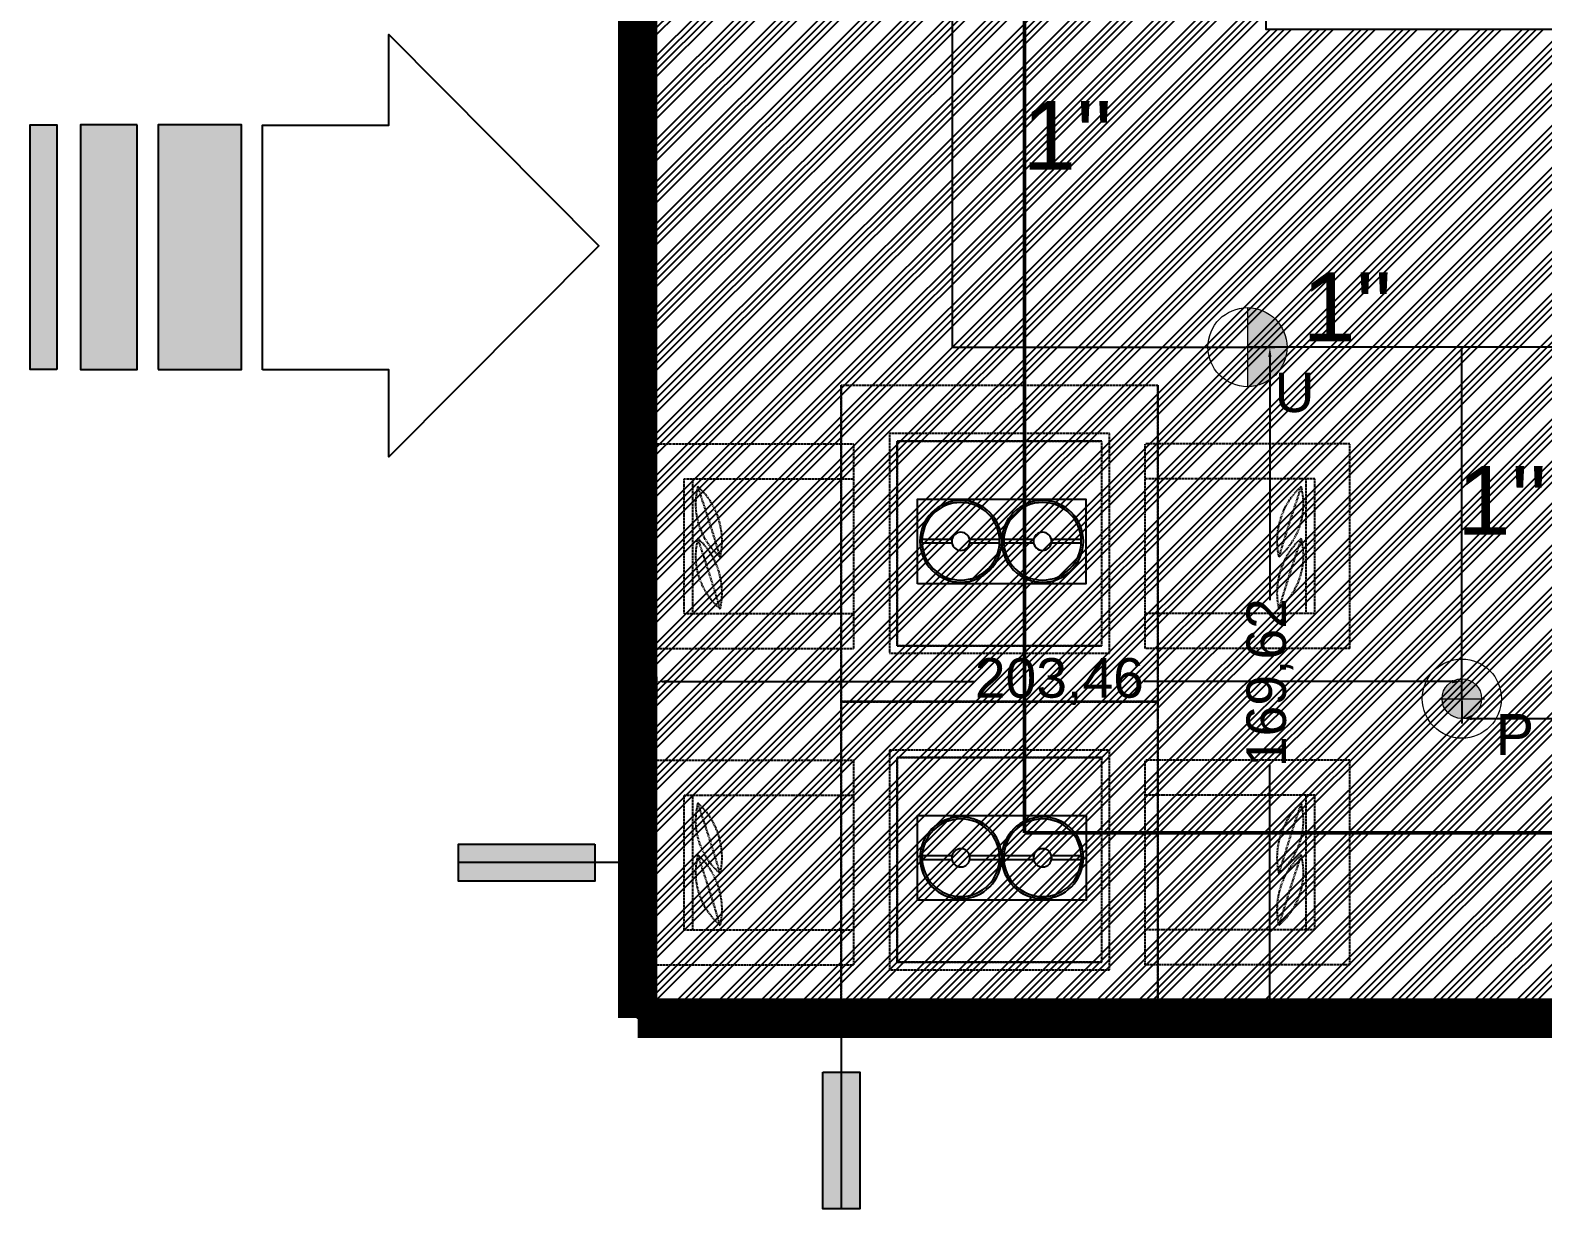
# Model space of a CAD drawing. Extents: x -2975 to 7327, y -1166 to 1029.
# Drawn here: x -237.3 to 145, y -1166 to -868.1 of the extents above; entities that cross this region are included whole.
import ezdxf

# ---------------------------------------------------------------- set-up
doc = ezdxf.new("R2010")
doc.units = 0
doc.header["$PDMODE"] = 34
doc.linetypes.add('XR-Mince$0$Anchor Stor (Ground Floor Plan ) Xref$2$Retail Building ( Ground Floor ) Xref$0$HIDDEN', pattern=[0.375, 0.25, -0.125])
doc.linetypes.add('XR-Mince$0$LOWER LEVEL GROUND FLOOR$0$DASHDOT', pattern=[25.399999999999995, 12.7, -6.349999999999998, 0, -6.349999999999998])
doc.layers.add('13032-XFF-L02$0$F-SPRN-STAN', color=245, linetype='Continuous', lineweight=50)
doc.layers.add('E-L-TEXT', color=7, linetype='Continuous', lineweight=13)
for name, color, linetype in [('E-TEXT-LIGHTING', 7, 'Continuous'), ('fire fighting', 1, 'Continuous'), ('M-FIRE FIGHTING-1.5 INCH', 1, 'Continuous'), ('M-FIRE FIGHTING-2 INCH', 1, 'Continuous'), ('XR-Mince$0$ceiling', 149, 'Continuous'), ('XR-Mince$0$Flecha', 8, 'Continuous'), ('XR-Mince$0$fur dashed', 15, 'XR-Mince$0$Anchor Stor (Ground Floor Plan ) Xref$2$Retail Building ( Ground Floor ) Xref$0$HIDDEN'), ('XR-Mince$0$lease line', 8, 'Continuous'), ('XR-Mince$0$lighting unit', 4, 'Continuous'), ('XR-Mince$0$power', 6, 'Continuous'), ('XR-Mince$0$Sombra', 8, 'Continuous')]:
    doc.layers.add(name, color=color, linetype=linetype)
doc.styles.get("Standard").update_dxf_attribs({"font": 'arial.ttf'})
doc.dimstyles.new('ISO-25', dxfattribs={"dimtxt": 10, "dimasz": 2.5, "dimexe": 1.25, "dimexo": 0.625, "dimtad": 0, "dimtxsty": 'Standard', "dimcen": 2.5, "dimadec": 0, "dimazin": 0, "dimtfac": 1, "dimtix": 1, "dimtmove": 0, "dimatfit": 3, "dimfxl": 1, "dimarcsym": 0})

# ---------------------------------------------------------------- blocks, each defined once
blk = doc.blocks.new('XR-Mince$0$fur')
at = {"layer": 'XR-Mince$0$fur dashed'}
for p, q in [((-13602.04645932569, -22049.20768528823), (-13522.04645932651, -22049.19730264602)), ((-13534.28174797351, -22061.43259946544, -0.000426472419301687), (-13589.81116571753, -22061.43259946544, -0.000426472419301687)), ((-13589.81116571753, -22061.43259946544, -0.000426472419301687), (-13589.81116571753, -22116.96201078689, -0.000426472419301687)), ((-13536.16410091472, -22063.31495240664, -0.000426472419301687), (-13587.92881277639, -22063.31495240664, -0.000426472419301687)), ((-13587.92881277639, -22063.31495240664, -0.000426472419301687), (-13587.92881277639, -22115.07965784574, -0.000426472419301687)), ((-13536.16410091472, -22115.07965784574, -0.000426472419301687), (-13536.16410091472, -22063.31495240664, -0.000426472419301687)), ((-13534.28174797351, -22116.96201078689, -0.000426472419301687), (-13534.28174797351, -22061.43259946544, -0.000426472419301687)), ((-13589.81116571753, -22116.96201078689, -0.000426472419301687), (-13534.28174797351, -22116.96201078689, -0.000426472419301687)), ((-13587.92881277639, -22115.07965784574, -0.000426472419301687), (-13536.16410091472, -22115.07965784574, -0.000426472419301687)), ((-13602.0464543625, -22129.20768528818), (-13522.04645436326, -22129.19730264596)), ((-13534.28174301032, -22141.43259946544, -0.0004264724457631344), (-13589.81116075434, -22141.43259946544, -0.0004264724457631344)), ((-13589.81116075434, -22141.43259946544, -0.0004264724457631344), (-13589.81116075434, -22196.96201078689, -0.0004264724457631344)), ((-13536.16409595152, -22143.31495240658, -0.0004264724457631344), (-13587.9288078132, -22143.31495240658, -0.0004264724457631344)), ((-13587.9288078132, -22143.31495240658, -0.0004264724457631344), (-13587.9288078132, -22195.07965784568, -0.0004264724457631344)), ((-13536.16409595152, -22195.07965784568, -0.0004264724457631344), (-13536.16409595152, -22143.31495240658, -0.0004264724457631344)), ((-13534.28174301032, -22196.96201078689, -0.0004264724457631344), (-13534.28174301032, -22141.43259946544, -0.0004264724457631344)), ((-13589.81116075434, -22196.96201078689, -0.0004264724457631344), (-13534.28174301032, -22196.96201078689, -0.0004264724457631344)), ((-13587.9288078132, -22195.07965784568, -0.0004264724457631344), (-13536.16409595152, -22195.07965784568, -0.0004264724457631344))]:
    blk.add_line(p, q, dxfattribs=at)
at = {"layer": 'XR-Mince$0$fur dashed', "extrusion": (4.014999984143073e-13, -6.4740819031e-06, 0.9999999999790432)}
for p, q in [((-13602.0464543646, -22129.1973076063, -0.000426472419301687), (-13602.04645932633, -22049.19730760776, 5.5329608398191e-08)), ((-13602.04645932633, -22049.19730760776, 5.5329608398191e-08), (-13602.0464543646, -22129.1973076063, -0.000426472419301687)), ((-13602.0464543646, -22129.1973076063, -0.000426472419301687), (-13602.04645932633, -22049.19730760776, 5.5329608398191e-08)), ((-13602.0464543646, -22129.1973076063, -0.000426472419301687), (-13602.04645932633, -22049.19730760776, 5.5329608398191e-08)), ((-13602.04645932633, -22049.19730760776, 5.5329608398191e-08), (-13602.0464543646, -22129.1973076063, -0.000426472419301687)), ((-13602.0464543646, -22129.1973076063, -0.000426472419301687), (-13602.04645932633, -22049.19730760776, 5.5329608398191e-08)), ((-13602.04645932581, -22049.20585393296), (-13602.04645436396, -22129.20585393151, -0.000426527748911757)), ((-13602.04645932581, -22049.20585393296), (-13602.04645436407, -22129.20585393151, -0.000426527748911757)), ((-13602.04645436407, -22129.20585393151, -0.000426527748911757), (-13602.04645932581, -22049.20585393296)), ((-13602.04645932581, -22049.20585393296), (-13602.04645436396, -22129.20585393151, -0.000426527748911757)), ((-13602.04645932581, -22049.20585393296), (-13602.04645436407, -22129.20585393151, -0.000426527748911757)), ((-13602.04645436407, -22129.20585393151, -0.000426527748911757), (-13602.04645932581, -22049.20585393296)), ((-13522.04645932651, -22049.19730264602, 5.5329608398191e-08), (-13522.04645436471, -22129.19730264457, -0.000426472419301687)), ((-13522.04645436471, -22129.19730264457, -0.000426472419301687), (-13522.04645932651, -22049.19730264602, 5.5329608398191e-08)), ((-13522.04645932651, -22049.19730264602, 5.5329608398191e-08), (-13522.04645436471, -22129.19730264457, -0.000426472419301687)), ((-13522.04645436471, -22129.19730264457, -0.000426472419301687), (-13522.04645932651, -22049.19730264602, 5.5329608398191e-08)), ((-13522.04645932593, -22049.20584897123), (-13522.04645436413, -22129.20584896977, -0.000426527748911757)), ((-13522.04645932593, -22049.20584897123), (-13522.04645436419, -22129.20584896977, -0.000426527748911757)), ((-13522.04645436419, -22129.20584896977, -0.000426527748911757), (-13522.04645932593, -22049.20584897123)), ((-13522.04645932593, -22049.20584897123), (-13522.04645436413, -22129.20584896977, -0.000426527748911757)), ((-13522.04645932593, -22049.20584897123), (-13522.04645436419, -22129.20584896977, -0.000426527748911757)), ((-13522.04645436419, -22129.20584896977, -0.000426527748911757), (-13522.04645932593, -22049.20584897123)), ((-13587.92881277639, -22063.31495240664, 5.5329608398191e-08), (-13536.16410412528, -22063.31494919602, 5.5329608398191e-08)), ((-13587.92881277639, -22063.31495240664, 5.5329608398191e-08), (-13536.16410412528, -22063.31494919602, 5.5329608398191e-08)), ((-13587.92880956583, -22115.07966105624, -0.0003512125879827728), (-13587.92881277639, -22063.31495240664, -7.522402980897466e-05)), ((-13587.92880956583, -22115.07966105624, -0.0003512125879827728), (-13587.92881277639, -22063.31495240664, -7.522402980897466e-05)), ((-13536.16410091472, -22115.07965784574, -0.0003512125879827728), (-13536.16410412528, -22063.31494919602, -7.522402980897466e-05)), ((-13536.16410091472, -22115.07965784574, -0.0003512125879827728), (-13536.16410412528, -22063.31494919602, -7.522402980897466e-05)), ((-13536.16410091472, -22115.07965784574, -0.000426472419301687), (-13587.92880956583, -22115.07966105624, -0.000426472419301687)), ((-13536.16410091472, -22115.07965784574, -0.000426472419301687), (-13587.92880956583, -22115.07966105624, -0.000426472419301687)), ((-13522.04645436465, -22129.19730264457, -0.000426472419301687), (-13602.0464543646, -22129.1973076063, -0.000426472419301687)), ((-13522.04645436465, -22129.19730264457, -0.000426472419301687), (-13602.0464543646, -22129.1973076063, -0.000426472419301687)), ((-13602.0464494014, -22209.19730760619, -0.0004264724457631344), (-13602.04645436314, -22129.1973076077, 5.5303146950683e-08)), ((-13602.04645436314, -22129.1973076077, 5.5303146950683e-08), (-13602.0464494014, -22209.19730760619, -0.0004264724457631344)), ((-13602.0464494014, -22209.19730760619, -0.0004264724457631344), (-13602.04645436314, -22129.1973076077, 5.5303146950683e-08)), ((-13602.0464494014, -22209.19730760619, -0.0004264724457631344), (-13602.04645436314, -22129.1973076077, 5.5303146950683e-08)), ((-13602.04645436314, -22129.1973076077, 5.5303146950683e-08), (-13602.0464494014, -22209.19730760619, -0.0004264724457631344)), ((-13602.0464494014, -22209.19730760619, -0.0004264724457631344), (-13602.04645436314, -22129.1973076077, 5.5303146950683e-08)), ((-13602.04645436262, -22129.20585393296), (-13602.04644940076, -22209.20585393145, -0.0004265277753732044)), ((-13602.04645436262, -22129.20585393296), (-13602.04644940088, -22209.20585393139, -0.0004265277753732044)), ((-13602.04644940088, -22209.20585393139, -0.0004265277753732044), (-13602.04645436262, -22129.20585393296)), ((-13602.04645436262, -22129.20585393296), (-13602.04644940076, -22209.20585393145, -0.0004265277753732044)), ((-13602.04645436262, -22129.20585393296), (-13602.04644940088, -22209.20585393139, -0.0004265277753732044)), ((-13602.04644940088, -22209.20585393139, -0.0004265277753732044), (-13602.04645436262, -22129.20585393296)), ((-13522.04645436326, -22129.19730264596, 5.5303146950683e-08), (-13522.04644940158, -22209.19730264451, -0.0004264724457631344)), ((-13522.04644940158, -22209.19730264451, -0.0004264724457631344), (-13522.04645436326, -22129.19730264596, 5.5303146950683e-08)), ((-13522.04645436326, -22129.19730264596, 5.5303146950683e-08), (-13522.04644940158, -22209.19730264451, -0.0004264724457631344)), ((-13522.04644940158, -22209.19730264451, -0.0004264724457631344), (-13522.04645436326, -22129.19730264596, 5.5303146950683e-08)), ((-13522.04645436273, -22129.20584897117), (-13522.04644940094, -22209.20584896971, -0.0004265277753732044)), ((-13522.04645436273, -22129.20584897117), (-13522.046449401, -22209.20584896971, -0.0004265277753732044)), ((-13522.046449401, -22209.20584896971, -0.0004265277753732044), (-13522.04645436273, -22129.20584897117)), ((-13522.04645436273, -22129.20584897117), (-13522.04644940094, -22209.20584896971, -0.0004265277753732044)), ((-13522.04645436273, -22129.20584897117), (-13522.046449401, -22209.20584896971, -0.0004265277753732044)), ((-13522.046449401, -22209.20584896971, -0.0004265277753732044), (-13522.04645436273, -22129.20584897117)), ((-13587.9288078132, -22143.31495240658, 5.5303146950683e-08), (-13536.16409916208, -22143.31494919602, 5.5303146950683e-08)), ((-13587.9288078132, -22143.31495240658, 5.5303146950683e-08), (-13536.16409916208, -22143.31494919602, 5.5303146950683e-08)), ((-13587.92880460264, -22195.07966105624, -0.0003512126144442202), (-13587.9288078132, -22143.31495240658, -7.522405627042206e-05)), ((-13587.92880460264, -22195.07966105624, -0.0003512126144442202), (-13587.9288078132, -22143.31495240658, -7.522405627042206e-05)), ((-13536.16409595152, -22195.07965784568, -0.0003512126144442202), (-13536.16409916208, -22143.31494919602, -7.522405627042206e-05)), ((-13536.16409595152, -22195.07965784568, -0.0003512126144442202), (-13536.16409916208, -22143.31494919602, -7.522405627042206e-05)), ((-13536.16409595152, -22195.07965784568, -0.0004264724457631344), (-13587.92880460264, -22195.07966105624, -0.0004264724457631344)), ((-13536.16409595152, -22195.07965784568, -0.0004264724457631344), (-13587.92880460264, -22195.07966105624, -0.0004264724457631344)), ((-13522.04644940146, -22209.19730264445, -0.0004264724457631344), (-13602.0464494014, -22209.19730760619, -0.0004264724457631344)), ((-13522.04644940146, -22209.19730264445, -0.0004264724457631344), (-13602.0464494014, -22209.19730760619, -0.0004264724457631344))]:
    blk.add_line(p, q, dxfattribs=at)
at = {"layer": 'XR-Mince$0$fur dashed', "extrusion": (6.4740819031e-06, -1.585692736009844e-21, 0.9999999999790432)}
for p, q in [((-13602.04645932575, -22129.20585393285), (-13602.04645932581, -22049.20585393296)), ((-13602.04645932575, -22129.20585393285), (-13602.04645932581, -22049.20585393296)), ((-13522.04645932732, -22049.2058539329, -0.000426527748911757), (-13522.04645932732, -22129.2058539329, -0.000426527748911757)), ((-13522.04645932732, -22049.2058539329, -0.000426527748911757), (-13522.04645932732, -22129.2058539329, -0.000426527748911757)), ((-13525.24409458442, -22115.76209404374, -0.0004381964058761253), (-13525.24409156542, -22063.99738815877, -0.000438196425421902)), ((-13525.24409458442, -22115.76209404374, -0.0004381964058761253), (-13525.24409156542, -22063.99738815877, -0.000438196425421902)), ((-13473.47938568138, -22063.99739117777, -0.0007733253710141741), (-13525.24409156256, -22063.99738815877, -0.0004381964254402925)), ((-13473.47938568138, -22063.99739117777, -0.0007733253710141741), (-13525.24409156256, -22063.99738815877, -0.0004381964254402925)), ((-13473.47939087036, -22115.76209706291, -0.0007733253374197135), (-13473.47938785136, -22063.99739117777, -0.0007733253569638186)), ((-13473.47939087036, -22115.76209706291, -0.0007733253374197135), (-13473.47938785136, -22063.99739117777, -0.0007733253569638186)), ((-13482.35333577897, -22072.87134024054, -0.0007158746912748854), (-13525.24409208009, -22072.87133773907, -0.0004381964220898745)), ((-13482.35333577897, -22072.87134024054, -0.0007158746912748854), (-13525.24409208009, -22072.87133773907, -0.0004381964220898745)), ((-13484.57182515807, -22106.88814683569, -0.0007015120093343988), (-13484.57182317395, -22072.87134011115, -0.0007015120221793396)), ((-13484.57182515807, -22106.88814683569, -0.0007015120093343988), (-13484.57182317395, -22072.87134011115, -0.0007015120221793396)), ((-13482.35333776304, -22106.88814696508, -0.0007158746784316165), (-13482.35333577891, -22072.87134024054, -0.0007158746912765573)), ((-13482.35333776304, -22106.88814696508, -0.0007158746784316165), (-13482.35333577891, -22072.87134024054, -0.0007158746912765573)), ((-13482.35333776316, -22106.88814696485, -0.0007158746784299446), (-13525.2440940666, -22106.88814446344, -0.000438196409229887)), ((-13482.35333776316, -22106.88814696485, -0.0007158746784299446), (-13525.2440940666, -22106.88814446344, -0.000438196409229887)), ((-13473.47939087036, -22115.76209706291, -0.0007733253374197135), (-13525.24409675399, -22115.76209404397, -0.0004381963918307852)), ((-13473.47939087036, -22115.76209706291, -0.0007733253374197135), (-13525.24409675399, -22115.76209404397, -0.0004381963918307852)), ((-13602.04645932581, -22129.20585393285), (-13522.04645932732, -22129.2058539329, -0.000426527748911757)), ((-13522.04645932732, -22129.2058539329, -0.000426527748911757), (-13602.04645932581, -22129.20585393285)), ((-13602.04645932581, -22129.20585393285), (-13522.04645932732, -22129.2058539329, -0.000426527748911757)), ((-13522.04645932732, -22129.2058539329, -0.000426527748911757), (-13602.04645932581, -22129.20585393285)), ((-13602.04645436256, -22209.20585393279), (-13602.04645436256, -22129.20585393296)), ((-13602.04645436256, -22209.20585393279), (-13602.04645436256, -22129.20585393296)), ((-13602.0378945897, -22129.1973076052, -0.000426417089691617), (-13522.03789459115, -22129.1973076052, -0.000852944838603374)), ((-13522.03789459115, -22129.1973076052, -0.000852944838603374), (-13602.0378945897, -22129.1973076052, -0.000426417089691617)), ((-13602.0378945897, -22129.1973076052, -0.000426417089691617), (-13522.03789459115, -22129.1973076052, -0.000852944838603374)), ((-13522.03789459115, -22129.1973076052, -0.000852944838603374), (-13602.0378945897, -22129.1973076052, -0.000426417089691617)), ((-13602.02934826449, -22129.1973076052, -0.000426472419301687), (-13522.02934826595, -22129.19730760514, -0.0008530001682117722)), ((-13602.02934826449, -22129.1973076052, -0.000426472419301687), (-13522.02934826595, -22129.1973076052, -0.0008530001682117722)), ((-13522.02934826595, -22129.1973076052, -0.0008530001682117722), (-13602.02934826449, -22129.1973076052, -0.000426472419301687)), ((-13602.02934826449, -22129.1973076052, -0.000426472419301687), (-13522.02934826595, -22129.19730760514, -0.0008530001682117722)), ((-13602.02934826449, -22129.1973076052, -0.000426472419301687), (-13522.02934826595, -22129.1973076052, -0.0008530001682117722)), ((-13522.02934826595, -22129.1973076052, -0.0008530001682117722), (-13602.02934826449, -22129.1973076052, -0.000426472419301687)), ((-13522.04645436413, -22129.2058539329, -0.0004265277753732044), (-13522.04645436407, -22209.20585393279, -0.0004265277753732044)), ((-13522.04645436413, -22129.2058539329, -0.0004265277753732044), (-13522.04645436407, -22209.20585393279, -0.0004265277753732044)), ((-13525.24408962128, -22195.76209404368, -0.0004381964323375727), (-13525.24408660217, -22143.99738815871, -0.0004381964518833494)), ((-13525.24408962128, -22195.76209404368, -0.0004381964323375727), (-13525.24408660217, -22143.99738815871, -0.0004381964518833494)), ((-13473.47938071813, -22143.99739117765, -0.0007733253974756217), (-13525.24408659937, -22143.99738815871, -0.0004381964519017399)), ((-13473.47938071813, -22143.99739117765, -0.0007733253974756217), (-13525.24408659937, -22143.99738815871, -0.0004381964519017399)), ((-13473.47938590723, -22195.76209706285, -0.0007733253638811612), (-13473.47938288811, -22143.99739117771, -0.000773325383425266)), ((-13473.47938590723, -22195.76209706285, -0.0007733253638811612), (-13473.47938288811, -22143.99739117771, -0.000773325383425266)), ((-13482.35333081578, -22152.87134024049, -0.0007158747177363328), (-13525.24408711684, -22152.87133773895, -0.000438196448551322)), ((-13482.35333081578, -22152.87134024049, -0.0007158747177363328), (-13525.24408711684, -22152.87133773895, -0.000438196448551322)), ((-13484.57182019488, -22186.88814683563, -0.0007015120357958462), (-13484.57181821075, -22152.87134011109, -0.000701512048640787)), ((-13484.57182019488, -22186.88814683563, -0.0007015120357958462), (-13484.57181821075, -22152.87134011109, -0.000701512048640787)), ((-13482.3533327999, -22186.88814696508, -0.0007158747048930639), (-13482.35333081572, -22152.87134024049, -0.0007158747177380047)), ((-13482.3533327999, -22186.88814696508, -0.0007158747048930639), (-13482.35333081572, -22152.87134024049, -0.0007158747177380047)), ((-13482.3533327999, -22186.88814696485, -0.000715874704891392), (-13525.24408910335, -22186.88814446338, -0.0004381964356913344)), ((-13482.3533327999, -22186.88814696485, -0.000715874704891392), (-13525.24408910335, -22186.88814446338, -0.0004381964356913344)), ((-13473.47938590723, -22195.76209706285, -0.0007733253638811612), (-13525.2440917908, -22195.76209404397, -0.0004381964182922326)), ((-13473.47938590723, -22195.76209706285, -0.0007733253638811612), (-13525.2440917908, -22195.76209404397, -0.0004381964182922326)), ((-13602.04645436262, -22209.20585393279), (-13522.04645436407, -22209.20585393279, -0.0004265277753732044)), ((-13522.04645436407, -22209.20585393279, -0.0004265277753732044), (-13602.04645436262, -22209.20585393279)), ((-13602.04645436262, -22209.20585393279), (-13522.04645436407, -22209.20585393279, -0.0004265277753732044)), ((-13522.04645436407, -22209.20585393279, -0.0004265277753732044), (-13602.04645436262, -22209.20585393279)), ((-13602.0378896265, -22209.19730760514, -0.0004264171161530644), (-13522.03788962796, -22209.19730760514, -0.0008529448650648214)), ((-13522.03788962796, -22209.19730760514, -0.0008529448650648214), (-13602.0378896265, -22209.19730760514, -0.0004264171161530644)), ((-13602.0378896265, -22209.19730760514, -0.0004264171161530644), (-13522.03788962796, -22209.19730760514, -0.0008529448650648214)), ((-13522.03788962796, -22209.19730760514, -0.0008529448650648214), (-13602.0378896265, -22209.19730760514, -0.0004264171161530644)), ((-13602.0293433013, -22209.19730760514, -0.0004264724457631344), (-13522.02934330276, -22209.19730760508, -0.0008530001946732196)), ((-13602.0293433013, -22209.19730760514, -0.0004264724457631344), (-13522.02934330276, -22209.19730760514, -0.0008530001946732196)), ((-13522.02934330276, -22209.19730760514, -0.0008530001946732196), (-13602.0293433013, -22209.19730760514, -0.0004264724457631344)), ((-13602.0293433013, -22209.19730760514, -0.0004264724457631344), (-13522.02934330276, -22209.19730760508, -0.0008530001946732196)), ((-13602.0293433013, -22209.19730760514, -0.0004264724457631344), (-13522.02934330276, -22209.19730760514, -0.0008530001946732196)), ((-13522.02934330276, -22209.19730760514, -0.0008530001946732196), (-13602.0293433013, -22209.19730760514, -0.0004264724457631344))]:
    blk.add_line(p, q, dxfattribs=at)
at = {"layer": 'XR-Mince$0$fur dashed', "extrusion": (-6.4740819031e-06, -7.928463680049219e-22, 0.9999999999790432)}
for p, q in [((-13650.61351808334, -22063.99739117777, -0.0007733253710141741), (-13598.84881220215, -22063.99738815877, -0.0004381964254402925)), ((-13650.61351808334, -22063.99739117777, -0.0007733253710141741), (-13598.84881220215, -22063.99738815877, -0.0004381964254402925)), ((-13650.6135128943, -22115.76209706291, -0.0007733253374197135), (-13650.61351591336, -22063.99739117777, -0.0007733253569638186)), ((-13650.6135128943, -22115.76209706291, -0.0007733253374197135), (-13650.61351591336, -22063.99739117777, -0.0007733253569638186)), ((-13598.84880918024, -22115.76209404374, -0.0004381964058761253), (-13598.84881219924, -22063.99738815877, -0.000438196425421902)), ((-13598.84880918024, -22115.76209404374, -0.0004381964058761253), (-13598.84881219924, -22063.99738815877, -0.000438196425421902)), ((-13641.73956798575, -22072.87134024054, -0.0007158746912748854), (-13598.84881168457, -22072.87133773907, -0.0004381964220898745)), ((-13641.73956798575, -22072.87134024054, -0.0007158746912748854), (-13598.84881168457, -22072.87133773907, -0.0004381964220898745)), ((-13641.73956600162, -22106.88814696508, -0.0007158746784316165), (-13641.7395679858, -22072.87134024054, -0.0007158746912765573)), ((-13641.73956600162, -22106.88814696508, -0.0007158746784316165), (-13641.7395679858, -22072.87134024054, -0.0007158746912765573)), ((-13639.52107860659, -22106.88814683569, -0.0007015120093343988), (-13639.52108059077, -22072.87134011115, -0.0007015120221793396)), ((-13639.52107860659, -22106.88814683569, -0.0007015120093343988), (-13639.52108059077, -22072.87134011115, -0.0007015120221793396)), ((-13641.7395660015, -22106.88814696485, -0.0007158746784299446), (-13598.84880969812, -22106.88814446344, -0.000438196409229887)), ((-13641.7395660015, -22106.88814696485, -0.0007158746784299446), (-13598.84880969812, -22106.88814446344, -0.000438196409229887)), ((-13650.6135128943, -22115.76209706291, -0.0007733253374197135), (-13598.84880701073, -22115.76209404397, -0.0004381963918307852)), ((-13650.6135128943, -22115.76209706291, -0.0007733253374197135), (-13598.84880701073, -22115.76209404397, -0.0004381963918307852)), ((-13650.61352304653, -22143.99739117765, -0.0007733253974756217), (-13598.84881716529, -22143.99738815871, -0.0004381964519017399)), ((-13650.61352304653, -22143.99739117765, -0.0007733253974756217), (-13598.84881716529, -22143.99738815871, -0.0004381964519017399)), ((-13650.61351785749, -22195.76209706285, -0.0007733253638811612), (-13650.61352087655, -22143.99739117771, -0.000773325383425266)), ((-13650.61351785749, -22195.76209706285, -0.0007733253638811612), (-13650.61352087655, -22143.99739117771, -0.000773325383425266)), ((-13598.84881414344, -22195.76209404368, -0.0004381964323375727), (-13598.84881716249, -22143.99738815871, -0.0004381964518833494)), ((-13598.84881414344, -22195.76209404368, -0.0004381964323375727), (-13598.84881716249, -22143.99738815871, -0.0004381964518833494)), ((-13641.73957294894, -22152.87134024049, -0.0007158747177363328), (-13598.84881664782, -22152.87133773895, -0.000438196448551322)), ((-13641.73957294894, -22152.87134024049, -0.0007158747177363328), (-13598.84881664782, -22152.87133773895, -0.000438196448551322)), ((-13641.73957096481, -22186.88814696508, -0.0007158747048930639), (-13641.73957294894, -22152.87134024049, -0.0007158747177380047)), ((-13641.73957096481, -22186.88814696508, -0.0007158747048930639), (-13641.73957294894, -22152.87134024049, -0.0007158747177380047)), ((-13639.52108356978, -22186.88814683563, -0.0007015120357958462), (-13639.52108555396, -22152.87134011109, -0.000701512048640787)), ((-13639.52108356978, -22186.88814683563, -0.0007015120357958462), (-13639.52108555396, -22152.87134011109, -0.000701512048640787)), ((-13641.73957096476, -22186.88814696485, -0.000715874704891392), (-13598.84881466131, -22186.88814446338, -0.0004381964356913344)), ((-13641.73957096476, -22186.88814696485, -0.000715874704891392), (-13598.84881466131, -22186.88814446338, -0.0004381964356913344)), ((-13650.61351785749, -22195.76209706285, -0.0007733253638811612), (-13598.84881197386, -22195.76209404397, -0.0004381964182922326)), ((-13650.61351785749, -22195.76209706285, -0.0007733253638811612), (-13598.84881197386, -22195.76209404397, -0.0004381964182922326))]:
    blk.add_line(p, q, dxfattribs=at)
at = {"layer": 'XR-Mince$0$fur dashed'}
for points in [[(-13602.04645932569, -22049.20768528823), (-13522.04645932651, -22049.19730264602)], [(-13602.0464543625, -22129.20768528818), (-13522.04645436326, -22129.19730264596)]]:
    blk.add_lwpolyline(points, dxfattribs=at)
for points, elevation in [([(-13534.28174797351, -22116.96201078689), (-13534.28174797351, -22061.43259946544), (-13589.81116571753, -22061.43259946544), (-13589.81116571753, -22116.96201078689)], -0.000426472419301687), ([(-13536.16410091472, -22115.07965784574), (-13536.16410091472, -22063.31495240664), (-13587.92881277639, -22063.31495240664), (-13587.92881277639, -22115.07965784574)], -0.000426472419301687), ([(-13534.28174301032, -22196.96201078689), (-13534.28174301032, -22141.43259946544), (-13589.81116075434, -22141.43259946544), (-13589.81116075434, -22196.96201078689)], -0.0004264724457631344), ([(-13536.16409595152, -22195.07965784568), (-13536.16409595152, -22143.31495240658), (-13587.9288078132, -22143.31495240658), (-13587.9288078132, -22195.07965784568)], -0.0004264724457631344)]:
    blk.add_lwpolyline(points, close=True, dxfattribs=dict(at, elevation=elevation))
at = {"layer": 'XR-Mince$0$fur dashed', "extrusion": (-6.4740819031e-06, -7.928463680049219e-22, 0.9999999999790432)}
for centre, radius, start, end in [((-13621.46905364804, -22079.27352501026, 0.08760186457282146), 17.39259236118226, 165.1858444139811, 230.1289419547952), ((-13621.46905364805, -22079.27352501028, 0.08760186457282153), 17.39259236118226, 165.1858444139811, 230.1289419547952), ((-13650.64574982768, -22088.56109573243, 0.08760186457281827), 18.47873501253293, 347.3045321002528, 48.0102542769812), ((-14136.16229158193, -22243.11146670335, 0.08760186457281827), 525.5502815058529, 16.63933323459152, 18.67545314670229), ((-13650.64574982768, -22088.56109573245, 0.08760186457281834), 18.47873501253293, 347.3045321002528, 48.0102542769812), ((-14136.16229158193, -22243.11146670336, 0.0876018645728183), 525.5502815058529, 16.63933323459152, 18.67545314670229), ((-13621.46905288261, -22092.38402142631, 0.08760186457282475), 17.39259236118226, 165.1858444139811, 230.1289419547952), ((-13621.46905288262, -22092.38402142633, 0.08760186457282472), 17.39259236118226, 165.1858444139811, 230.1289419547952), ((-13650.64574906237, -22101.67159214854, 0.08760186457281653), 18.47873501253293, 347.3045321002528, 48.0102542769812), ((-14136.16229081655, -22256.22196311934, 0.08760186457281745), 525.5502815058529, 16.63933323459152, 18.67545314670229), ((-13650.64574906237, -22101.67159214855, 0.08760186457281652), 18.47873501253293, 347.3045321002528, 48.0102542769812), ((-14136.16229081656, -22256.22196311935, 0.08760186457281748), 525.5502815058529, 16.63933323459152, 18.67545314670229), ((-13621.46905861118, -22159.27352501026, 0.0876018645784922), 17.39259236118226, 165.1858444139811, 230.1289419547952), ((-13621.46905861118, -22159.27352501028, 0.08760186457849224), 17.39259236118226, 165.1858444139811, 230.1289419547952), ((-13650.64575479087, -22168.56109573243, 0.08760186457848533), 18.47873501253293, 347.3045321002528, 48.0102542769812), ((-14136.16229654512, -22323.11146670329, 0.08760186457848755), 525.5502815058529, 16.63933323459152, 18.67545314670229), ((-13650.64575479088, -22168.56109573245, 0.0876018645784854), 18.47873501253293, 347.3045321002528, 48.0102542769812), ((-14136.16229654512, -22323.1114667033, 0.08760186457848758), 525.5502815058529, 16.63933323459152, 18.67545314670229), ((-13621.46905784586, -22172.38402142625, 0.0876018645784944), 17.39259236118226, 165.1858444139811, 230.1289419547952), ((-13621.46905784587, -22172.38402142627, 0.08760186457849438), 17.39259236118226, 165.1858444139811, 230.1289419547952), ((-13650.64575402556, -22181.67159214848, 0.08760186457848715), 18.47873501253293, 347.3045321002528, 48.0102542769812), ((-14136.16229577975, -22336.22196311934, 0.08760186457848897), 525.5502815058529, 16.63933323459152, 18.67545314670229), ((-13650.64575402556, -22181.67159214849, 0.08760186457848713), 18.47873501253293, 347.3045321002528, 48.0102542769812), ((-14136.16229577975, -22336.22196311935, 0.08760186457848897), 525.5502815058529, 16.63933323459152, 18.67545314670229)]:
    blk.add_arc(centre, radius, start, end, dxfattribs=at)
at = {"layer": 'XR-Mince$0$fur dashed', "extrusion": (6.4740819031e-06, -1.585692736009844e-21, 0.9999999999790432)}
for centre, radius, start, end in [((-13473.44715336716, -22088.56109573243, -0.08800173443344134), 18.47873501253293, 131.9897457224301, 192.6954678997472), ((-13473.44715336716, -22088.56109573245, -0.08800173443344134), 18.47873501253293, 131.9897457224301, 192.6954678997472), ((-13502.62384954756, -22079.27352501026, -0.08800173443343949), 17.39259236118226, 309.8710580452047, 14.81415558601887), ((-12987.9306116134, -22243.11146670335, -0.0880017344334413), 525.5502815058529, 161.3245468532977, 163.3606667654085), ((-13502.62384954756, -22079.27352501028, -0.0880017344334395), 17.39259236118226, 309.8710580452047, 14.81415558601887), ((-12987.9306116134, -22243.11146670336, -0.08800173443344131), 525.5502815058529, 161.3245468532977, 163.3606667654085), ((-13473.44715413248, -22101.67159214854, -0.08800173443344267), 18.47873501253293, 131.9897457224301, 192.6954678997472), ((-13473.44715413248, -22101.67159214855, -0.08800173443344267), 18.47873501253293, 131.9897457224301, 192.6954678997472), ((-13502.62385031293, -22092.38402142631, -0.08800173443343585), 17.39259236118226, 309.8710580452047, 14.81415558601887), ((-12987.93061237883, -22256.22196311934, -0.0880017344334425), 525.5502815058529, 161.3245468532977, 163.3606667654085), ((-13502.62385031293, -22092.38402142633, -0.08800173443343587), 17.39259236118226, 309.8710580452047, 14.81415558601887), ((-12987.93061237883, -22256.22196311935, -0.08800173443344252), 525.5502815058529, 161.3245468532977, 163.3606667654085), ((-13473.44714840397, -22168.56109573243, -0.0880017344277725), 18.47873501253293, 131.9897457224301, 192.6954678997472), ((-13473.44714840397, -22168.56109573245, -0.0880017344277725), 18.47873501253293, 131.9897457224301, 192.6954678997472), ((-13502.62384458436, -22159.27352501026, -0.08800173442776842), 17.39259236118226, 309.8710580452047, 14.81415558601887), ((-12987.93060665026, -22323.11146670329, -0.08800173442777104), 525.5502815058529, 161.3245468532977, 163.3606667654085), ((-13502.62384458436, -22159.27352501028, -0.08800173442776843), 17.39259236118226, 309.8710580452047, 14.81415558601887), ((-12987.93060665026, -22323.1114667033, -0.08800173442777104), 525.5502815058529, 161.3245468532977, 163.3606667654085), ((-13473.44714916934, -22181.67159214848, -0.08800173442777108), 18.47873501253293, 131.9897457224301, 192.6954678997472), ((-13473.44714916934, -22181.67159214849, -0.08800173442777108), 18.47873501253293, 131.9897457224301, 192.6954678997472), ((-13502.62384534968, -22172.38402142625, -0.0880017344277662), 17.39259236118226, 309.8710580452047, 14.81415558601887), ((-12987.93060741558, -22336.22196311934, -0.08800173442776972), 525.5502815058529, 161.3245468532977, 163.3606667654085), ((-13502.62384534968, -22172.38402142627, -0.08800173442776621), 17.39259236118226, 309.8710580452047, 14.81415558601887), ((-12987.93060741558, -22336.22196311935, -0.08800173442776972), 525.5502815058529, 161.3245468532977, 163.3606667654085)]:
    blk.add_arc(centre, radius, start, end, dxfattribs=at)
blk = doc.blocks.new('XR-Mince$0$light schedule$0$LEGEND$0$minigrid in trimless 2')
at = {"layer": 'XR-Mince$0$lighting unit'}
for p, q in [((-0.2341050493414514, 9.771078178309837), (-0.2341050493414514, 6.110616938036399)), ((0.2651482692162972, 6.103500936122142), (0.2651482692162972, 9.770242041151503)), ((-0.2341050493414514, 3.925532079243566), (-0.2341050493414514, 0.2499290347914211)), ((0.2651482692162972, 0.250765171891544), (0.2651482692162972, 3.932648081128718)), ((-0.2341050493414514, -0.2650708389701322), (-0.2341050493414514, -3.925532079214462)), ((0.2651482692162972, -3.932648081128718), (0.2651482692162972, -0.2659069760993589)), ((-0.2341050493414514, -6.110616938007296), (-0.2341050493414514, -9.786219982488547)), ((0.2651482692162972, -9.78538384535932), (0.2651482692162972, -6.103500936122142))]:
    blk.add_line(p, q, dxfattribs=at)
blk.add_lwpolyline([(-5.200000000011642, -10.35000000000582), (5.200000000011642, -10.35000000000582), (5.200000000011642, 10.35000000000582), (-5.200000000011642, 10.35000000000582)], close=True, dxfattribs=at)
for centre, radius in [((0, 5.018074508639984), 5.018074508629907), ((0.0075494174961932, 5.010503606550628), 4.766704011636233), ((0, 5.018074508639984), 1.117342442657927), ((0, -5.01807450861088), 5.018074508629907), ((0.0075494174961932, -5.025645410729339), 4.766704011636233), ((0, -5.01807450861088), 1.117342442657927)]:
    blk.add_circle(centre, radius, dxfattribs=at)
blk = doc.blocks.new('XR-Mince$0$lighting')
at = {"layer": 'XR-Mince$0$ceiling', "color": 200, "xscale": -2.058, "yscale": 2.058, "zscale": 2.058, "rotation": 270}
for p in [(-3561.49922028871, -22088.67294180764, -0.000426472419301687), (-3561.482109228151, -22168.67294676681, -0.001279472587513459)]:
    blk.add_blockref('XR-Mince$0$light schedule$0$LEGEND$0$minigrid in trimless 2', p, dxfattribs=at)
blk = doc.blocks.new('XR-Mince$0$ceiling')
at = {"layer": 'XR-Mince$0$ceiling', "linetype": 'Continuous'}
h = blk.add_hatch(dxfattribs=at)
h.set_pattern_fill('ANSI34', color=256, scale=10)
h.set_pattern_definition([(45, (0, 0), (-5.303300858899107, 5.303300858899107), []), (45, (1.767766950000805, 0), (-5.303300858899107, 5.303300858899107), []), (45, (3.535533910000595, 0), (-5.303300858899107, 5.303300858899107), []), (45, (5.303300859999581, 0), (-5.303300858899107, 5.303300858899107), [])])
h.paths.add_polyline_path([(-7433.022214888466, -17009.20588538501), (-7433.022214888466, -17209.20588623251), (-8653.509477829897, -17209.20588623251), (-8653.509477829897, -16463.70588623157), (-8494.70469069241, -16463.70608266488), (-8494.70469069241, -16738.70588286306), (-8524.704690691595, -16738.70588286306), (-8524.704690691595, -16918.70588286306), (-8494.70472148383, -16918.70588489326), (-8494.704727608278, -16959.205810997), (-7433.022214888466, -16959.20593927046)])
blk.add_lwpolyline([(-7433.022214888466, -17009.20588538501), (-7433.022214888466, -17209.20588623251), (-8653.509477829897, -17209.20588623251), (-8653.509477829897, -16463.70588623157), (-8494.70469069241, -16463.70608266488), (-8494.70469069241, -16738.70588286306), (-8524.704690691595, -16738.70588286306), (-8524.704690691595, -16918.70588286306), (-8494.70472148383, -16918.70588489326), (-8494.704727608278, -16959.205810997), (-7433.022214888466, -16959.20593927046)], close=True, dxfattribs=at)
blk = doc.blocks.new('XR-Mince$0$power')
at = {"layer": 'XR-Mince$0$power'}
h = blk.add_hatch(color=256, dxfattribs=at)
h.dxf.hatch_style = 1
h.set_gradient(color1=(91, 91, 91), one_color=1, tint=1, name='CYLINDER')
h.paths.add_polyline_path([(1335.694886360347, -22165.21838646856), (1335.694886360347, -22174.54110177245), (1301.193568996721, -22174.54110177245), (1301.193568996721, -22165.21838646856)])
h = blk.add_hatch(color=256, dxfattribs=at)
h.dxf.hatch_style = 1
h.set_gradient(color1=(91, 91, 91), one_color=1, tint=1, name='CYLINDER')
h.paths.add_polyline_path([(1393.292187985722, -22222.88890187882), (1402.614903289612, -22222.88890187882), (1402.614903289612, -22257.39021924245), (1393.292187985722, -22257.39021924245)])
at = {"layer": 'XR-Mince$0$power', "linetype": 'ByBlock', "ltscale": 15}
for points, elevation in [([(1335.694886360347, -22165.21838646856), (1335.694886360347, -22174.54110177245), (1301.193568996721, -22174.54110177245), (1301.193568996721, -22165.21838646856)], -0.0007733253736532136), ([(1393.292187985722, -22222.88890187882), (1402.614903289612, -22222.88890187882), (1402.614903289612, -22257.39021924245), (1393.292187985722, -22257.39021924245)], -0.0004264724457631344)]:
    blk.add_lwpolyline(points, close=True, dxfattribs=dict(at, elevation=elevation))
for points, elevation in [([(1349.38648063298, -22169.87974412028), (1301.193568996721, -22169.87974412028)], -0.0007733253736532136), ([(1397.953545637443, -22209.19730760619), (1397.953545637443, -22257.39021924245)], -0.0004264724457631344)]:
    blk.add_lwpolyline(points, dxfattribs=dict(at, elevation=elevation))
blk = doc.blocks.new('XR-Mince')
at = {"layer": 'XR-Mince$0$Flecha', "linetype": 'Continuous'}
for points in [[(-178.5968009788958, -953.8589410564673), (-178.5968009788958, -892.0722244564822), (-146.6401426789198, -892.0722244564822), (-146.6401426789198, -869.1680564564813), (-93.58977327889806, -922.5345346564573), (-146.6401426789052, -975.9010128564405), (-146.6401426789234, -953.8589410564673)], [(-230.5263149789134, -953.772779456438), (-237.2797791789162, -953.772779456438), (-237.2797791789162, -891.9860628564602), (-230.5263149789062, -891.9860628564602)], [(-210.2660938789159, -891.9860628564602), (-224.577563078903, -891.9860628564602), (-224.5775630789103, -953.7727794564235), (-210.2660938789159, -953.772779456438)], [(-204.9495938789005, -953.772779456438), (-183.8845232788917, -953.772779456438), (-183.8845232788808, -891.9860628564602), (-204.9495938789005, -891.9860628564602)]]:
    blk.add_lwpolyline(points, close=True, dxfattribs=at)
at = {"layer": 'XR-Mince$0$lease line', "linetype": 'XR-Mince$0$LOWER LEVEL GROUND FLOOR$0$DASHDOT', "ltscale": 0.5, "const_width": 10}
blk.add_lwpolyline([(-83.7780057654254, -1117.785583995512), (-83.7780057654254, -352.2856685055594), (-74.97321406579613, -352.2856685055594), (-74.97321406579431, 937.7143314937748), (846.0274560647622, 937.7147696285429), (846.5299643659218, 894.3143415252453), (1185.026785934315, 894.7246910324102), (1185.026785934315, -1117.785668506498), (-83.7780057654254, -1117.785668506498)], dxfattribs=at)
at = {"layer": 'XR-Mince$0$Sombra', "linetype": 'Continuous'}
for points in [[(-230.5263149789134, -953.772779456438), (-237.2797791789162, -953.772779456438), (-230.5263149789062, -891.9860628564602), (-237.2797791789162, -891.9860628564602)], [(-210.2660938789159, -891.9860628564602), (-224.577563078903, -891.9860628564602), (-210.2660938789159, -953.772779456438), (-224.5775630789103, -953.7727794564235)], [(-204.9495938789005, -953.772779456438), (-183.8845232788917, -953.772779456438), (-204.9495938789005, -891.9860628564602), (-183.8845232788808, -891.9860628564602)]]:
    blk.add_solid(points, dxfattribs=at)
at = {"layer": 'XR-Mince$0$fur dashed', "linetype": 'Continuous'}
blk.add_blockref('XR-Mince$0$fur', (13569.73147206447, 21091.42021772601), dxfattribs=at)
at = {"layer": 'XR-Mince$0$lighting unit', "linetype": 'Continuous'}
blk.add_blockref('XR-Mince$0$lighting', (3569.731472064472, 21091.42021772601), dxfattribs=at)
at = {"layer": 'XR-Mince$0$ceiling', "linetype": 'Continuous'}
blk.add_blockref('XR-Mince$0$ceiling', (8569.731472064472, 16091.42021772601), dxfattribs=at)
at = {"layer": 'XR-Mince$0$power', "linetype": 'Continuous'}
blk.add_blockref('XR-Mince$0$power', (-1430.268527935528, 21091.42021772601), dxfattribs=at)
blk = doc.blocks.new('A$C00F82D9D')
at = {"layer": '13032-XFF-L02$0$F-SPRN-STAN', "color": 253}
for p in [(-15034.73829261382, -10500.00004560774), (-12413.716385932, 1210.026916177652)]:
    blk.add_line(p, (-15034.73829261382, 1210.026916177652), dxfattribs=at)
blk = doc.blocks.new('upright')
at = {"layer": 'E-L-TEXT', "lineweight": 13}
h = blk.add_hatch(color=1, dxfattribs=at)
h.dxf.hatch_style = 1
h.set_gradient(color1=(255, 255, 0), color2=(255, 0, 0), tint=1, name='CYLINDER')
h.paths.add_polyline_path([(-33011550.84621323, 36709773.65628821), (-33011550.84621323, 36709573.65628821, 0.4142135623730951), (-33011450.84621323, 36709673.65628821, 0.4142135623730951)])
at = {"layer": 'E-L-TEXT', "color": 2, "lineweight": 13}
blk.add_line((-33011550.84621323, 36709773.65628821), (-33011550.84621323, 36709573.65628821), dxfattribs=at)
at = {"layer": 'E-L-TEXT', "color": 1, "lineweight": 13}
blk.add_circle((-33011550.84621323, 36709673.65628821), 100, dxfattribs=at)
at = {"color": 3}
blk.add_text('U', height=99.99999999254942, dxfattribs=at).set_placement((-33011482.31930238, 36709509.49214578))
blk = doc.blocks.new('pendent sprinkler')
at = {"layer": 'E-L-TEXT', "lineweight": 13}
h = blk.add_hatch(color=1, dxfattribs=at)
h.dxf.hatch_style = 1
h.set_gradient(color1=(255, 0, 0), color2=(0, 255, 0), name='SPHERICAL')
h.paths.add_polyline_path([(-33041208.93852067, 36644689.21629, 1), (-33041258.93852067, 36644689.21629, 1)])
at = {"layer": 'E-L-TEXT', "color": 1, "lineweight": 13}
for p, q in [((-33041233.93852067, 36644717.6189827), (-33041233.93852068, 36644660.81359728)), ((-33041262.34121338, 36644689.21628998), (-33041205.53582796, 36644689.21628998))]:
    blk.add_line(p, q, dxfattribs=at)
for radius in [50, 25]:
    blk.add_circle((-33041233.93852067, 36644689.21629), radius, dxfattribs=at)
at = {"color": 3, "lineweight": 13}
blk.add_text('P', height=52.06190106533468, dxfattribs=at).set_placement((-33041191.15116504, 36644617.98414976))
blk = doc.blocks.new('A$C0CA31A34')
at = {"layer": 'E-L-TEXT', "color": 1, "lineweight": 13, "xscale": 0.2, "yscale": 0.2, "zscale": 0.2}
blk.add_blockref('pendent sprinkler', (6608246.787704135, -7328937.843258), dxfattribs=at)
blk = doc.blocks.new('*D123')
at = {"layer": 'Defpoints', "color": 0, "transparency": 16777216}
for p in [(124.5350591959432, -1037.02633183077, -0.0006396463041907591), (524.5350591958394, -1037.668462679244), (124.5270325810225, -1042.026318945427)]:
    blk.add_point(p, dxfattribs=at)
at = {"layer": 'M-FIRE FIGHTING-2 INCH', "color": 0, "lineweight": -2, "transparency": 16777216}
for p, q in [((124.5340558677853, -1037.651331025436), (124.5250259247066, -1043.276317334758)), ((524.5340558676814, -1038.29346187391), (524.5250259246028, -1043.918448183233)), ((127.0270293596847, -1042.030332258059), (312.6708063847566, -1042.328351248197)), ((522.0270358022564, -1042.66443648127), (336.3832587771843, -1042.366417491132))]:
    blk.add_line(p, q, dxfattribs=at)
at = {"layer": 'M-FIRE FIGHTING-2 INCH', "color": 0, "transparency": 16777216}
for points in [[(127.0276982451233, -1041.613666128282), (127.0263604742461, -1042.446998387836), (124.5270325810225, -1042.026318945427)], [(522.027704687695, -1042.247770351493), (522.0263669168177, -1043.081102611047), (524.5270325809187, -1042.668449793902)]]:
    blk.add_solid(points, dxfattribs=at)
at = {"layer": 'M-FIRE FIGHTING-2 INCH', "color": 0, "transparency": 16777216, "insert": (324.5270325809705, -1042.347384369664), "char_height": 10, "attachment_point": 5, "rotation": 359.9080216102298}
blk.add_mtext('400', dxfattribs=at)
blk = doc.blocks.new('*D124')
at = {"layer": 'Defpoints', "color": 0, "transparency": 16777216}
for p in [(-78.9234521835424, -1032.713992289344), (-78.9234521835424, -1037.651331025436), (124.5340558677853, -1037.651331025436)]:
    blk.add_point(p, dxfattribs=at)
at = {"layer": 'M-FIRE FIGHTING-2 INCH', "color": 0, "lineweight": -2, "transparency": 16777216}
for p, q in [((-78.9234521835424, -1037.026331025436), (-78.9234521835424, -1031.463992289344)), ((124.5340558677853, -1037.026331025436), (124.5340558677853, -1031.463992289344)), ((-76.4234521835424, -1032.713992289344), (1.341284106787192, -1032.713992289344)), ((122.0340558677853, -1032.713992289344), (44.26931957745568, -1032.713992289344))]:
    blk.add_line(p, q, dxfattribs=at)
at = {"layer": 'M-FIRE FIGHTING-2 INCH', "color": 0, "transparency": 16777216}
for points in [[(-76.4234521835424, -1032.297325622677), (-76.4234521835424, -1033.130658956011), (-78.9234521835424, -1032.713992289344)], [(122.0340558677853, -1032.297325622677), (122.0340558677853, -1033.130658956011), (124.5340558677853, -1032.713992289344)]]:
    blk.add_solid(points, dxfattribs=at)
at = {"layer": 'M-FIRE FIGHTING-2 INCH', "color": 0, "transparency": 16777216, "insert": (22.80530184212144, -1032.713992289344), "char_height": 10, "attachment_point": 5}
blk.add_mtext('203,46', dxfattribs=at)
blk = doc.blocks.new('*D125')
at = {"layer": 'Defpoints', "color": 0, "transparency": 16777216}
for p in [(70.34890822507444, -948.1606685067532), (70.34890822507444, -1117.785668506498), (76.01420661960223, -1117.785668506498)]:
    blk.add_point(p, dxfattribs=at)
at = {"layer": 'M-FIRE FIGHTING-2 INCH', "color": 0, "lineweight": -2, "transparency": 16777216}
for p, q in [((70.97390822507444, -948.1606685067532), (77.2642066196022, -948.1606685067532)), ((76.0142066196022, -950.6606685067532), (76.01420661960222, -1012.112834263788)), ((76.01420661960223, -1115.285668506498), (76.01420661960222, -1053.833502749463)), ((70.97390822507444, -1117.785668506498), (77.26420661960223, -1117.785668506498))]:
    blk.add_line(p, q, dxfattribs=at)
at = {"layer": 'M-FIRE FIGHTING-2 INCH', "color": 0, "transparency": 16777216}
for points in [[(75.59753995293553, -950.6606685067532), (76.43087328626888, -950.6606685067532), (76.0142066196022, -948.1606685067532)], [(75.59753995293556, -1115.285668506498), (76.4308732862689, -1115.285668506498), (76.01420661960223, -1117.785668506498)]]:
    blk.add_solid(points, dxfattribs=at)
at = {"layer": 'M-FIRE FIGHTING-2 INCH', "color": 0, "transparency": 16777216, "insert": (76.01420661960192, -1032.973168506626), "char_height": 10, "attachment_point": 5, "rotation": 90}
blk.add_mtext('169,62', dxfattribs=at)

msp = doc.modelspace()

# ---------------------------------------------------------------- block references
at = {"layer": 'E-TEXT-LIGHTING'}
msp.add_blockref('XR-Mince', (0, 0), dxfattribs=at)

# ---------------------------------------------------------------- next in the draw order: linework, layer by layer
at = {"layer": 'M-FIRE FIGHTING-1.5 INCH'}
for p, q in [((-4.28244850365445, -832.0679902425036), (-4.28244850365445, -948.1606685067527)), ((-4.28244850365445, -948.1606685067527), (70.34890822507441, -948.1606685067527)), ((993.6104209753685, -948.1606685067527), (70.01367699621551, -948.1606685067527)), ((124.5350591959432, -1037.02633183077), (124.5350591959432, -948.1606685067528))]:
    msp.add_line(p, q, dxfattribs=at)

# ---------------------------------------------------------------- next in the draw order: block references
at = {"layer": 'fire fighting', "color": 1, "lineweight": 13, "xscale": 0.1, "yscale": 0.1, "zscale": 0.1}
msp.add_blockref('upright', (3301225.433529548, -3671915.526297329), dxfattribs=at)
at = {"layer": 'fire fighting', "color": 1}
msp.add_blockref('A$C0CA31A34', (124.5350591958031, -1037.02633183061, -0.0006396463041907591), dxfattribs=at)
msp.add_blockref('A$C0CA31A34', (124.5350591958031, -1037.02633183061, -0.0006396463041907591), dxfattribs=at)
at = {"layer": 'M-FIRE FIGHTING-1.5 INCH', "xscale": 0.1, "yscale": 0.1, "zscale": 0.1, "rotation": 90}
msp.add_blockref('A$C00F82D9D', (134.9999977195366, 432.5426967772546), dxfattribs=at)

# ---------------------------------------------------------------- next in the draw order: texts
at = {"layer": 'M-FIRE FIGHTING-1.5 INCH', "color": 2, "linetype": 'Continuous'}
for p in [(13.49351025182295, -903.3289388672492), (84.1774638430561, -946.6583818055897), (123.3421133250977, -995.5984845306884)]:
    msp.add_text("1''", height=17.41105015410256, dxfattribs=at).set_placement(p)

# ---------------------------------------------------------------- next in the draw order: dimensions: what is measured, and where the dimension line sits
at = {"layer": 'M-FIRE FIGHTING-2 INCH', "color": 32, "true_color": 0xcd6928}
dim = msp.add_linear_dim(base=(76.01420661960223, -1117.785668506498), p1=(70.34890822507441, -948.1606685067527), p2=(70.34890822507441, -1117.785668506498), angle=90, dimstyle='ISO-25', dxfattribs=at)
dim.commit()
dim.dimension.update_dxf_attribs({"geometry": '*D125', "text_midpoint": (76.01420661960192, -1032.973168506626)})
dim = msp.add_linear_dim(base=(-78.9234521835424, -1032.713992289344), p1=(124.5340558677853, -1037.651331025436), p2=(-78.9234521835424, -1037.651331025436), dimstyle='ISO-25', dxfattribs=at)
dim.commit()
dim.dimension.update_dxf_attribs({"geometry": '*D124', "text_midpoint": (22.80530184212144, -1032.713992289344)})
dim = msp.add_aligned_dim(p1=(524.5350591958394, -1037.668462679244), p2=(124.5350591959432, -1037.02633183077, -0.0006396463041907591), distance=4.999993557324122, dimstyle='ISO-25', dxfattribs=at)
dim.commit()
dim.dimension.update_dxf_attribs({"geometry": '*D123', "text_midpoint": (324.5270325809705, -1042.347384369664)})

doc.saveas('drawing.dxf')
